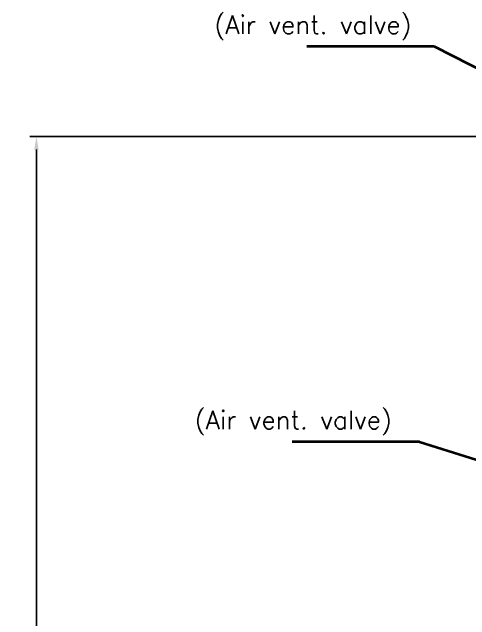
# Model space of a CAD drawing. Header units: millimetres. Extents: x 342 to 10709, y -204 to 5496.
# Drawn here: x 342 to 1216, y 4159 to 5320 of the extents above; entities that cross this region are included whole.
import ezdxf

# ---------------------------------------------------------------- set-up
doc = ezdxf.new("R2010")
doc.units = ezdxf.units.MM
for name, color, linetype, lineweight in [('M_EQUIP_D1', 3, 'Continuous', 35), ('M_EQUIP_E3', 3, 'Continuous', 35), ('M_EQUIP_T13', 3, 'Continuous', 35)]:
    doc.layers.add(name, color=color, linetype=linetype, lineweight=lineweight)
doc.styles.add('Simplex', font='SIMPLEX.SHX')
doc.dimstyles.new('nordic-1-35-0', dxfattribs={"dimscale": 10, "dimtxt": 3.5, "dimasz": 2.5, "dimexe": 1.25, "dimexo": 0, "dimgap": 0.6, "dimtad": 1, "dimdec": 0, "dimdsep": 46, "dimtxsty": 'Simplex', "dimcen": 2.5, "dimclrd": 3, "dimclre": 3, "dimclrt": 3, "dimadec": 1, "dimazin": 2, "dimtfac": 1, "dimtdec": 0, "dimtmove": 0, "dimatfit": 0, "dimfxl": 1, "dimtolj": 1, "dimtzin": 0, "dimarcsym": 0})

# ---------------------------------------------------------------- blocks, each defined once
blk = doc.blocks.new('*D32')
at = {"layer": 'Defpoints', "color": 0, "linetype": 'Continuous', "transparency": 16777216}
for p in [(388, 5082.6), (1343.7, 5082.6), (1271.2, 2820.9)]:
    blk.add_point(p, dxfattribs=at)
at = {"layer": 'M_EQUIP_D1', "color": 3, "linetype": 'Continuous', "lineweight": -2, "transparency": 16777216}
for p, q in [((1343.7, 5082.6), (375.5, 5082.6)), ((388, 2845.9), (388, 5057.6)), ((1271.2, 2820.9), (375.5, 2820.9))]:
    blk.add_line(p, q, dxfattribs=at)
at = {"layer": 'M_EQUIP_D1', "color": 3, "linetype": 'Continuous', "transparency": 16777216}
for points in [[(383.8, 5057.6), (392.2, 5057.6), (388, 5082.6)], [(383.8, 2845.9), (392.2, 2845.9), (388, 2820.9)]]:
    blk.add_solid(points, dxfattribs=at)
at = {"layer": 'M_EQUIP_D1', "color": 3, "linetype": 'Continuous', "lineweight": 35, "transparency": 16777216, "insert": (364.5, 3951.7), "char_height": 35, "attachment_point": 5, "rotation": 90, "style": 'Simplex'}
blk.add_mtext('\\A1;2260', dxfattribs=at)

msp = doc.modelspace()

# ---------------------------------------------------------------- linework, layer by layer
at = {"layer": 'M_EQUIP_E3', "color": 3, "linetype": 'Continuous', "lineweight": 35}
for p, q in [((1148.26, 5254.24), (904.42, 5254.24)), ((1148.26, 5254.24), (1356.21, 5148.53)), ((1120.15, 4499.56), (876.31, 4499.56)), ((1120.15, 4499.56), (1356.21, 4424.99))]:
    msp.add_line(p, q, dxfattribs=at)

# ---------------------------------------------------------------- texts
at = {"layer": 'M_EQUIP_T13', "linetype": 'Continuous', "style": 'Simplex'}
for p in [(728.1, 5278.24), (690.55, 4523.56)]:
    msp.add_text('(Air vent. valve)', height=35, dxfattribs=at).set_placement(p)

# ---------------------------------------------------------------- dimensions: what is measured, and where the dimension line sits
at = {"layer": 'M_EQUIP_D1', "linetype": 'Continuous', "lineweight": 35}
dim = msp.add_linear_dim(base=(388, 5082.56), p1=(1271.18, 2820.88), p2=(1343.71, 5082.56), angle=90, dimstyle='nordic-1-35-0', override={"dimrnd": 5}, dxfattribs=at)
dim.commit()
dim.dimension.update_dxf_attribs({"geometry": '*D32', "text_midpoint": (388, 3951.72), "dimtype": 160})

doc.saveas('drawing.dxf')
